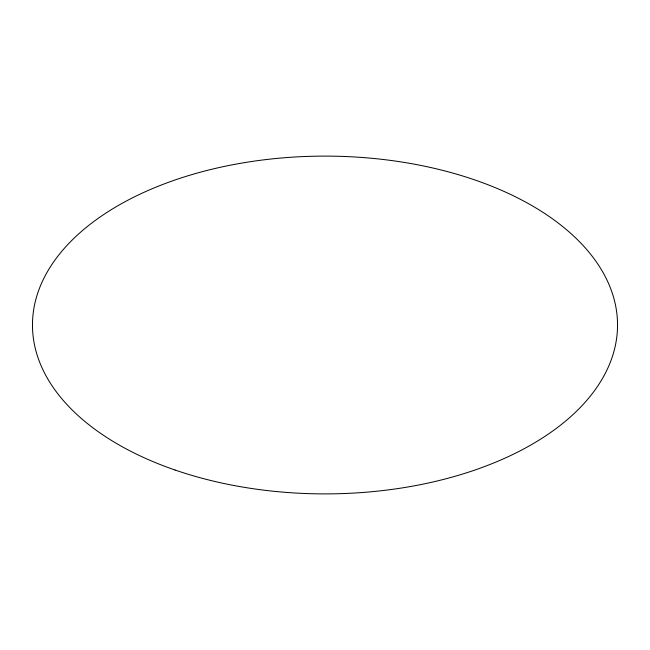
<?xml version="1.0" encoding="UTF-8"?>
<svg xmlns="http://www.w3.org/2000/svg" width="650" height="650" viewBox="0 0 650 650"><rect width="100%" height="100%" fill="white"/><g stroke="black" fill="none" stroke-linecap="round" stroke-linejoin="round"><path stroke-width="0.97" d="M175.021 470.007A292.533 168.894 0 0 0 617.5 327.486A292.533 168.894 0 0 0 182.479 177.507A292.533 168.894 0 0 0 175.021 470.007"/></g></svg>
